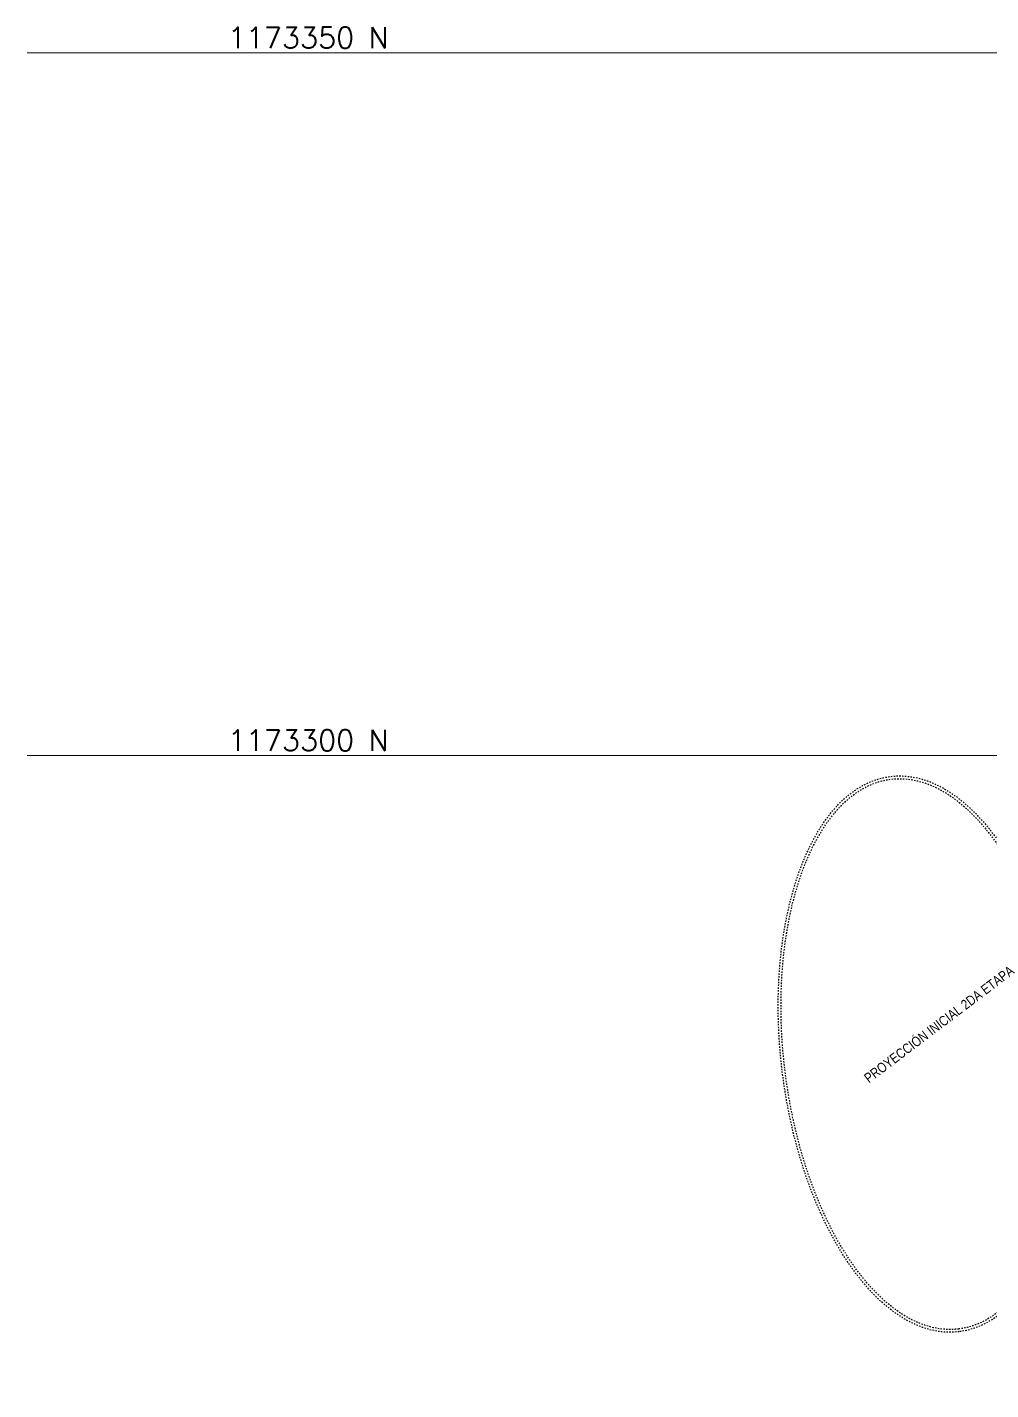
# Model space of a CAD drawing. Header units: millimetres. Extents: x 836200 to 838100, y 1173100 to 1174502.
# Drawn here: x 837750 to 837818.6, y 1173254.9 to 1173351.8 of the extents above; entities that cross this region are included whole.
import ezdxf

# ---------------------------------------------------------------- set-up
doc = ezdxf.new("R2010")
doc.units = ezdxf.units.MM
doc.linetypes.add('OLD-ANT-PLANTAS PROPUESTAS$0$HIDDEN', pattern=[0.375, 0.25, -0.125])
doc.layers.add('Coordenadas', color=8, linetype='Continuous', lineweight=9)
doc.layers.add('OLD-ANT-PLANTAS PROPUESTAS$0$A-ANOTAC-TEXTO', color=1, linetype='Continuous')
doc.layers.add('OLD-ANT-PLANTAS PROPUESTAS$0$A-Linea-3', color=3, linetype='Continuous')
doc.styles.add('OLD-ANT-PLANTAS PROPUESTAS$0$1-100', font='romans.shx', dxfattribs={"height": 0.2})
doc.styles.add('OLD-ANT-PLANTAS PROPUESTAS$0$ARIALNARROW', font='ARIALN.TTF', dxfattribs={"height": 0.13})
doc.styles.add('ROMANS', font='romans')

# ---------------------------------------------------------------- blocks, each defined once
blk = doc.blocks.new('OLD-ANT-PLANTAS PROPUESTAS$0$2DA ETAPA')
at = {"layer": 'OLD-ANT-PLANTAS PROPUESTAS$0$A-ANOTAC-TEXTO', "linetype": 'OLD-ANT-PLANTAS PROPUESTAS$0$HIDDEN', "ltscale": 0.01, "const_width": 0.001, "elevation": 0.001}
for points in [[(9.201, 17.472), (9.005, 19.745), (13.92, 21.116, 0.05758), (15.631, 19.266), (9.201, 17.472)], [(6.118, 1.648), (12.064, 0.762, -0.064703), (12.596, 3.214), (7.061, 4.038), (6.118, 1.648, 2.387302)]]:
    blk.add_lwpolyline(points, format="xyb", dxfattribs=at)
for points in [[(9.194, 17.626), (9.018, 19.593), (13.86, 20.944, 0.048961), (15.325, 19.336)], [(6.179, 1.79), (11.93, 0.933, -0.056022), (12.395, 3.092), (7.009, 3.894)]]:
    blk.add_lwpolyline(points, format="xyb", close=True, dxfattribs=at)
at = {"layer": 'OLD-ANT-PLANTAS PROPUESTAS$0$A-ANOTAC-TEXTO', "linetype": 'OLD-ANT-PLANTAS PROPUESTAS$0$HIDDEN', "ltscale": 0.01}
blk.add_ellipse((-1.853, 9.831, 0.001), major_axis=(-4.974, -19.28), ratio=0.513618, dxfattribs=at)
blk.add_open_spline([(-6.777, -9.255, 0.001), (-6.007, -9.454, 0.001), (-5.189, -9.471, 0.001), (-3.292, -9.093, 0.001), (-2.197, -8.598, 0.001), (-0.021, -7.066, 0.001), (1.06, -6.03, 0.001), (3.103, -3.51, 0.001), (4.066, -2.026, 0.001), (5.783, 1.256, 0.001), (6.537, 3.054, 0.001), (7.769, 6.8, 0.001), (8.246, 8.748, 0.001), (8.881, 12.619, 0.001), (9.038, 14.541, 0.001), (9.018, 18.186, 0.001), (8.842, 19.907, 0.001), (8.173, 22.993, 0.001), (7.681, 24.357, 0.001), (6.433, 26.601, 0.001), (5.679, 27.482, 0.001), (3.984, 28.691, 0.001), (3.044, 29.023, 0.001), (1.048, 29.123, 0.001), (-0.011, 28.891, 0.001), (-2.167, 27.871, 0.001), (-3.262, 27.082, 0.001), (-5.383, 25.01, 0.001), (-6.409, 23.728, 0.001), (-8.293, 20.786, 0.001), (-9.152, 19.126, 0.001), (-10.625, 15.578, 0.001), (-11.239, 13.689, 0.001), (-12.167, 9.853, 0.001), (-12.481, 7.905, 0.001), (-12.781, 4.125, 0.001), (-12.767, 2.293, 0.001), (-12.414, -1.09, 0.001), (-12.075, -2.64, 0.001), (-11.106, -5.32, 0.001), (-10.476, -6.448, 0.001), (-8.992, -8.183, 0.001), (-8.14, -8.791, 0.001), (-7.07, -9.173, 0.001), (-6.924, -9.217, 0.001), (-6.777, -9.255, 0.001)], degree=3, knots=[0, 0, 0, 0, 0.242664, 0.242664, 0.543077, 0.543077, 0.84349, 0.84349, 1.143904, 1.143904, 1.444317, 1.444317, 1.74473, 1.74473, 2.045143, 2.045143, 2.345556, 2.345556, 2.645969, 2.645969, 2.946382, 2.946382, 3.246796, 3.246796, 3.545795, 3.545795, 3.844794, 3.844794, 4.143793, 4.143793, 4.442792, 4.442792, 4.741791, 4.741791, 5.04079, 5.04079, 5.339789, 5.339789, 5.638788, 5.638788, 5.937787, 5.937787, 6.236786, 6.236786, 6.283185, 6.283185, 6.283185, 6.283185], dxfattribs=at)
at = {"layer": 'OLD-ANT-PLANTAS PROPUESTAS$0$A-ANOTAC-TEXTO', "ltscale": 0.1, "extrusion": (-5.25173e-06, 1.88025e-06, 1), "insert": (9.133, 18.857, 0.001), "char_height": 0.24, "width": 5.31596, "attachment_point": 1, "text_direction": (0.963218, 0.268721, 5e-06), "style": 'OLD-ANT-PLANTAS PROPUESTAS$0$1-100'}
blk.add_mtext('\\pi0.66319;{\\fSwis721 LtCn BT|b0|i0|c0|p34;FUTURA CONEXIÓN 2DA ETAPA}', dxfattribs=at)
at = {"layer": 'OLD-ANT-PLANTAS PROPUESTAS$0$A-ANOTAC-TEXTO', "color": 250, "linetype": 'OLD-ANT-PLANTAS PROPUESTAS$0$HIDDEN', "insert": (-0.131, 11.432, 0.001), "char_height": 0.7, "width": 14.10705, "attachment_point": 5, "rotation": 15.58817, "style": 'OLD-ANT-PLANTAS PROPUESTAS$0$ARIALNARROW'}
blk.add_mtext('PROYECCIÓN INICIAL 2DA ETAPA', dxfattribs=at)
at = {"layer": 'OLD-ANT-PLANTAS PROPUESTAS$0$A-ANOTAC-TEXTO', "ltscale": 0.1, "extrusion": (-4.04963e-06, 3.83621e-06, 1), "insert": (6.821, 2.96, 0.001), "char_height": 0.24, "width": 5.31596, "attachment_point": 1, "text_direction": (0.989868, -0.141989, 5e-06), "style": 'OLD-ANT-PLANTAS PROPUESTAS$0$1-100'}
blk.add_mtext('\\pi0.66319;{\\fSwis721 LtCn BT|b0|i0|c0|p34;FUTURA CONEXIÓN 2DA ETAPA}', dxfattribs=at)

msp = doc.modelspace()

# ---------------------------------------------------------------- linework, layer by layer
at = {"layer": 'Coordenadas'}
for p, q in [((837750, 1173350), (838100, 1173350)), ((837750, 1173300), (838100, 1173300))]:
    msp.add_line(p, q, dxfattribs=at)

# ---------------------------------------------------------------- block references
at = {"layer": 'OLD-ANT-PLANTAS PROPUESTAS$0$A-Linea-3', "rotation": 21.513470621227}
msp.add_blockref('OLD-ANT-PLANTAS PROPUESTAS$0$2DA ETAPA', (837819.239, 1173270.287, -0.001), dxfattribs=at)

# ---------------------------------------------------------------- texts
at = {"layer": 'Coordenadas', "color": 2, "style": 'ROMANS'}
for s, p in [('1173350 N', (837764.281, 1173350.329)), ('1173300 N', (837764.281, 1173300.329))]:
    msp.add_text(s, height=1.5, dxfattribs=at).set_placement(p)

doc.saveas('drawing.dxf')
